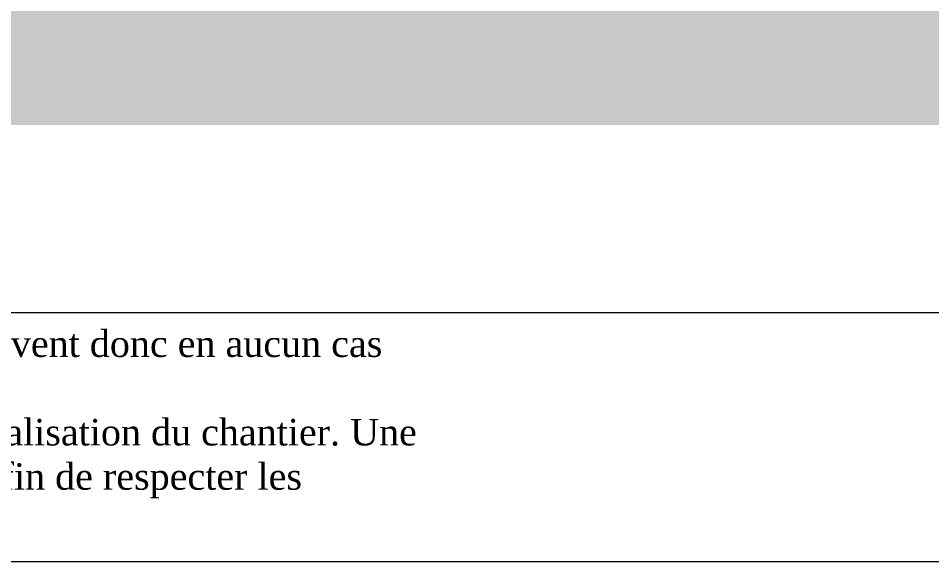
# Model space of a CAD drawing. Header units: millimetres. Extents: x -17502 to -16646, y 1856 to 2034.
# Drawn here: x -16851.55 to -16844.66, y 1856.2 to 1860.29 of the extents above; entities that cross this region are included whole.
import ezdxf

# ---------------------------------------------------------------- set-up
doc = ezdxf.new("R2010")
doc.units = ezdxf.units.MM
doc.layers.get('0').update_dxf_attribs({"lineweight": 9})
doc.styles.get("Standard").update_dxf_attribs({"font": 'times.ttf'})

msp = doc.modelspace()

# ---------------------------------------------------------------- hatches: boundary and pattern name
at = {"lineweight": 9}
msp.add_hatch(color=254, dxfattribs=at).paths.add_polyline_path([(-16840.66098971528, 1860.398341632455), (-16847.36328005497, 1860.578877671685), (-16850.64828005497, 1860.810565329115), (-16851.33328005497, 1860.858877671685), (-16853.83328005497, 1860.858877671685), (-16854.51828005497, 1860.878519248746), (-16854.86305212836, 1861.368877671685), (-16858.51218845708, 1861.580697557381), (-16861.78528456772, 1863.072965295023), (-16861.78528456772, 1864.39089590515), (-16862.22410138774, 1864.39089590515), (-16862.22410138774, 1863.807170920898), (-16864.17263352049, 1863.807170920898), (-16866.1249177284, 1865.991070964753), (-16866.1249177284, 1859.486771225422), (-16840.66098971528, 1859.486771225422)])

# ---------------------------------------------------------------- linework, layer by layer
msp.add_lwpolyline([(-16876.5407055498, 1858.073617158329), (-16841.41298421044, 1858.073617158329), (-16841.41298421044, 1856.196821369579), (-16876.5407055498, 1856.196821369579)], close=True, dxfattribs=at)

# ---------------------------------------------------------------- texts
at = {"lineweight": 9, "insert": (-16867.52437250665, 1857.939224404795), "char_height": 0.2, "width": 19.06449483266164, "attachment_point": 1}
msp.add_mtext("{\\fTimes New Roman|b0|i0|c0|p18;Les présents plans sont exclusivement destinés à la demande de permis de construire. Ils ne sont pas des plans d'exécution et ne peuvent donc en aucun cas être directement utilisés pour réaliser la construction.\\PLes côtes et les altitudes sont données à titre d'indication. Les entreprises sont priées de prendre leurs propres dimensions pour la réalisation du chantier. Une étude de sol et une étude de structure devront être effectuées avant tout travaux par des bureaux d'études techniques du bâtiment. Afin de respecter les implantations par rapport aux alignements et aux limites séparatives celles-ci devront être réalisées par un Géomètre - Expert. }", dxfattribs=at)

doc.saveas('drawing.dxf')
